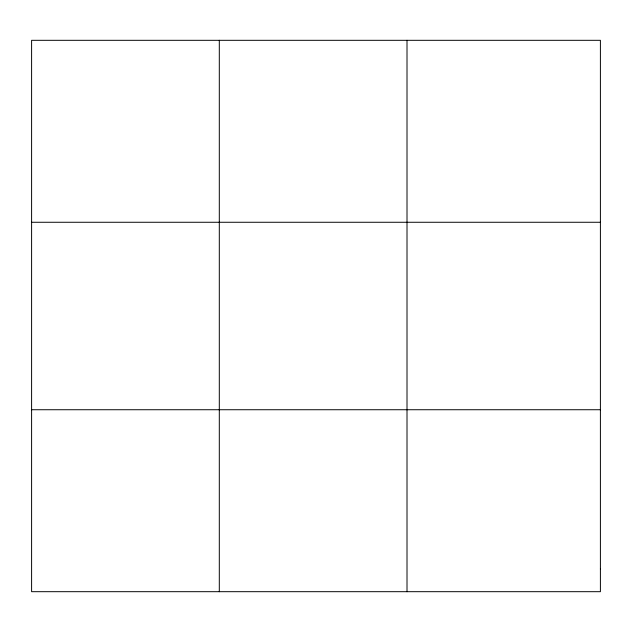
<?xml version="1.0" encoding="UTF-8"?>
<svg xmlns="http://www.w3.org/2000/svg" width="632" height="632" viewBox="0 0 632 632"><rect width="100%" height="100%" fill="white"/><g stroke="black" fill="none" stroke-linecap="round" stroke-linejoin="round"><path stroke-width="0.95" d="M219.304 591.686L219.304 40.314M407.008 591.686L407.008 40.314M31.6 222.267L600.4 222.267M31.6 409.733L600.4 409.733M600.4 568.942L600.4 591.686L31.6 591.686L31.6 40.314L600.4 40.314L600.4 568.942"/></g></svg>
